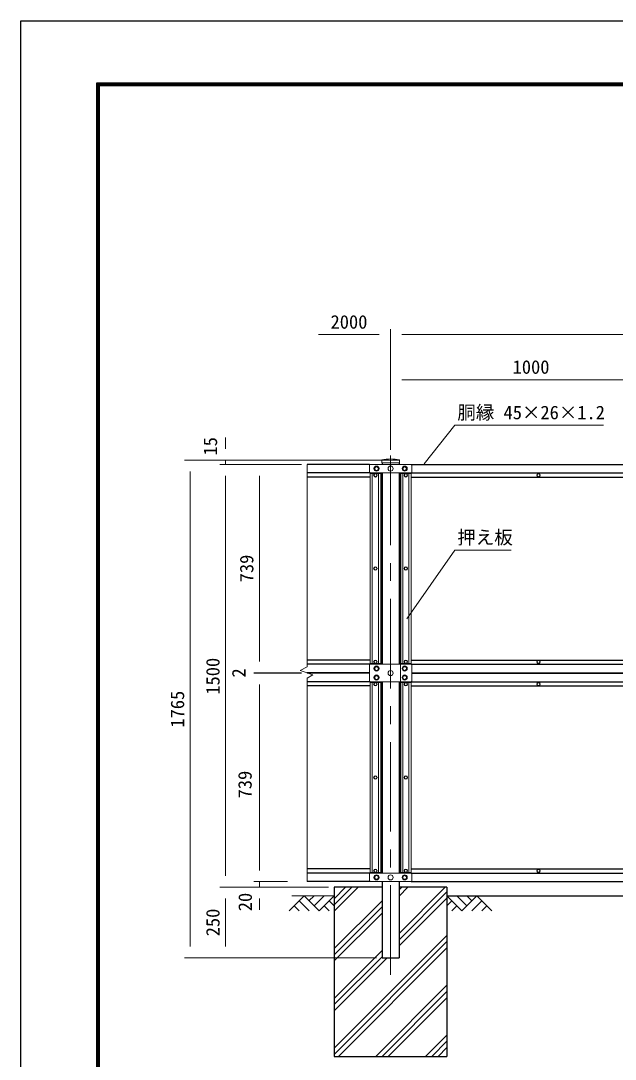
# Model space of a CAD drawing. Units: millimetres, scale not verified. Extents: x -4200 to 4200, y -2970 to 2970.
# Drawn here: x -4200 to -2090, y -714 to 2970 of the extents above; entities that cross this region are included whole.
import ezdxf
from ezdxf.enums import TextEntityAlignment as Align

# ---------------------------------------------------------------- set-up
doc = ezdxf.new("R2010")
doc.units = ezdxf.units.MM
doc.header["$LTSCALE"] = 10
doc.linetypes.add('USER1', pattern=[50.8, 31.75, -6.35, 6.35, -6.35])
for name, color, linetype, lineweight in [('0-0_D-TTL', 7, 'Continuous', 25), ('0-2_D-STR1', 1, 'Continuous', 25), ('0-3_D-STR3', 3, 'Continuous', 13), ('0-4_D-BMK', 2, 'USER1', 13), ('0-5_D-STR-DIM', 7, 'Continuous', 13), ('0-8_D-STR4', 7, 'Continuous', 25), ('0-9_D-DCR-HCH', 7, 'Continuous', 13), ('0-A_D-BGD', 7, 'Continuous', 25), ('0-B_D-STR-TXT', 7, 'Continuous', 13)]:
    doc.layers.add(name, color=color, linetype=linetype, lineweight=lineweight)
doc.styles.add('ＭＳ ゴシック', font='')
doc.styles.get('ＭＳ ゴシック').set_extended_font_data('MS Gothic')

msp = doc.modelspace()

# ---------------------------------------------------------------- linework, layer by layer
at = {"layer": '0-0_D-TTL', "color": 2}
msp.add_lwpolyline([(-4200, 2970), (4200, 2970), (4200, -2970), (-4200, -2970)], close=True, dxfattribs=at)
at = {"layer": '0-0_D-TTL'}
for points in [[(-3930, 2750), (3930, 2750), (3930, -2750), (-3930, -2750)], [(-3927.5, 2747.5), (3927.5, 2747.5), (3927.5, -2747.5), (-3927.5, -2747.5)], [(-3925, 2745), (3925, 2745), (3925, -2745), (-3925, -2745)], [(-3922.5, 2742.5), (3922.5, 2742.5), (3922.5, -2742.5), (-3922.5, -2742.5)], [(-3920, 2740), (3920, 2740), (3920, -2740), (-3920, -2740)]]:
    msp.add_lwpolyline(points, close=True, dxfattribs=at)
at = {"layer": '0-2_D-STR1'}
for p, q in [((-2917.51, 1401.51), (-2917.51, 1396.3)), ((-2857.01, 1401.51), (-2857.01, 1396.3)), ((-2962.26, 1396.3), (-3183.08, 1396.3)), ((-2960.26, 1366.3), (-3183.08, 1366.3)), ((-2960.26, 1366.3), (-3183.08, 1366.3)), ((-2922.26, 1366.3), (-2922.26, 687.3)), ((-2917.51, 1366.3), (-2917.51, 687.3)), ((-2857.01, 1366.3), (-2857.01, 687.3)), ((-2852.26, 1366.3), (-2852.26, 687.3)), ((-2814.26, 1396.3), (-960.26, 1396.3)), ((-2814.26, 1366.3), (-960.26, 1366.3)), ((-2960.26, 1351.3), (-3183.08, 1351.3)), ((-2814.26, 1351.3), (-1906.26, 1351.3)), ((-2960.26, 702.3), (-3183.08, 702.3)), ((-2814.26, 702.3), (-1906.26, 702.3)), ((-2960.26, 687.3), (-3183.08, 687.3)), ((-2960.26, 687.3), (-3183.08, 687.3)), ((-2814.26, 687.3), (-960.26, 687.3)), ((-2962.26, 657.3), (-3183.08, 657.3)), ((-2962.26, 655.3), (-3183.08, 655.3)), ((-2812.26, 657.3), (-962.26, 657.3)), ((-2812.26, 655.3), (-962.26, 655.3)), ((-2960.26, 625.3), (-3183.08, 625.3)), ((-2960.26, 625.3), (-3183.08, 625.3)), ((-2960.26, 610.3), (-3183.08, 610.3)), ((-2922.26, 625.3), (-2922.26, -53.7)), ((-2917.51, 625.3), (-2917.51, -53.7)), ((-2857.01, 625.3), (-2857.01, -53.7)), ((-2852.26, 625.3), (-2852.26, -53.7)), ((-2814.26, 625.3), (-960.26, 625.3)), ((-2814.26, 610.3), (-1906.26, 610.3)), ((-2960.26, -38.7), (-3183.08, -38.7)), ((-2960.26, -53.7), (-3183.08, -53.7)), ((-2960.26, -53.7), (-3183.08, -53.7)), ((-2814.26, -38.7), (-1906.26, -38.7)), ((-2814.26, -53.7), (-960.26, -53.7)), ((-2960.27, -83.7), (-3183.08, -83.7)), ((-2857.01, -83.7), (-2857.01, -353.7)), ((-2814.25, -83.7), (-960.26, -83.7))]:
    msp.add_line(p, q, dxfattribs=at)
msp.add_lwpolyline([(-2917.51, -83.7), (-2917.51, -353.7), (-2857.01, -353.7)], dxfattribs=at)
at = {"layer": '0-3_D-STR3'}
for p, q in [((-2918.71, 1401.51), (-2918.71, 1412.38)), ((-2918.71, 1401.51), (-2855.81, 1401.51)), ((-2917.51, 1411.3), (-2857.01, 1411.3)), ((-2855.81, 1401.51), (-2855.81, 1412.38)), ((-2962.26, 1394.3), (-2962.26, 1368.3)), ((-2960.26, 1396.3), (-2814.26, 1396.3)), ((-2960.26, 1366.3), (-2814.26, 1366.3)), ((-2960.26, 1364.05), (-2960.26, 689.55)), ((-2960.26, 1364.05), (-2922.26, 1364.05)), ((-2952.26, 1364.05), (-2952.26, 689.55)), ((-2930.26, 1364.05), (-2930.26, 689.55)), ((-2922.26, 1364.05), (-2922.26, 689.55)), ((-2852.26, 1364.05), (-2814.26, 1364.05)), ((-2852.26, 1364.05), (-2852.26, 689.55)), ((-2844.26, 1364.05), (-2844.26, 689.55)), ((-2822.26, 1364.05), (-2822.26, 689.55)), ((-2814.26, 1364.05), (-2814.26, 689.55)), ((-2812.26, 1394.3), (-2812.26, 1368.3)), ((-2962.26, 685.3), (-2962.26, 627.3)), ((-2922.26, 689.55), (-2960.26, 689.55)), ((-2960.26, 687.3), (-2814.26, 687.3)), ((-2852.26, 689.55), (-2814.26, 689.55)), ((-2852.26, 625.3), (-2852.26, 687.3)), ((-2812.26, 685.3), (-2812.26, 627.3)), ((-2960.26, 625.3), (-2814.26, 625.3)), ((-2960.26, 623.05), (-2960.26, -51.45)), ((-2960.26, 623.05), (-2922.26, 623.05)), ((-2952.26, 623.05), (-2952.26, -51.45)), ((-2930.26, 623.05), (-2930.26, -51.45)), ((-2922.26, 623.05), (-2922.26, -51.45)), ((-2852.26, 623.05), (-2814.26, 623.05)), ((-2852.26, 623.05), (-2852.26, -51.45)), ((-2844.26, 623.05), (-2844.26, -51.45)), ((-2822.26, 623.05), (-2822.26, -51.45)), ((-2814.26, 623.05), (-2814.26, -51.45)), ((-2962.26, -55.7), (-2962.26, -81.7)), ((-2922.26, -51.45), (-2960.26, -51.45)), ((-2960.26, -53.7), (-2814.26, -53.7)), ((-2852.26, -51.45), (-2814.26, -51.45)), ((-2812.26, -55.7), (-2812.26, -81.7)), ((-2960.26, -83.7), (-2814.26, -83.7))]:
    msp.add_line(p, q, dxfattribs=at)
for points in [[(-2929.76, 1381.3), (-2933.5, 1387.8), (-2941.02, 1387.8), (-2944.76, 1381.3), (-2941.02, 1374.8), (-2933.5, 1374.8)], [(-2829.76, 1381.3), (-2833.5, 1387.8), (-2841.02, 1387.8), (-2844.76, 1381.3), (-2841.02, 1374.8), (-2833.5, 1374.8)], [(-2935.49, 1357.8), (-2938.37, 1362.8), (-2944.15, 1362.8), (-2947.03, 1357.8), (-2944.15, 1352.8), (-2938.37, 1352.8)], [(-2839.03, 1357.8), (-2836.15, 1362.8), (-2830.37, 1362.8), (-2827.49, 1357.8), (-2830.37, 1352.8), (-2836.15, 1352.8)], [(-2356.49, 1357.8), (-2359.37, 1362.8), (-2365.15, 1362.8), (-2368.03, 1357.8), (-2365.15, 1352.8), (-2359.37, 1352.8)], [(-2947.03, 1026.8), (-2944.15, 1031.8), (-2938.37, 1031.8), (-2935.49, 1026.8), (-2938.37, 1021.8), (-2944.15, 1021.8)], [(-2839.03, 1026.8), (-2836.15, 1031.8), (-2830.37, 1031.8), (-2827.49, 1026.8), (-2830.37, 1021.8), (-2836.15, 1021.8)], [(-2935.49, 695.8), (-2938.37, 700.8), (-2944.15, 700.8), (-2947.03, 695.8), (-2944.15, 690.8), (-2938.37, 690.8)], [(-2839.03, 695.8), (-2836.15, 700.8), (-2830.37, 700.8), (-2827.49, 695.8), (-2830.37, 690.8), (-2836.15, 690.8)], [(-2356.49, 695.8), (-2359.37, 700.8), (-2365.15, 700.8), (-2368.03, 695.8), (-2365.15, 690.8), (-2359.37, 690.8)], [(-2929.76, 672.3), (-2933.5, 678.8), (-2941.02, 678.8), (-2944.76, 672.3), (-2941.02, 665.8), (-2933.5, 665.8)], [(-2844.76, 672.3), (-2841.02, 678.8), (-2833.5, 678.8), (-2829.76, 672.3), (-2833.5, 665.8), (-2841.02, 665.8)], [(-2929.76, 640.3), (-2933.5, 646.8), (-2941.02, 646.8), (-2944.76, 640.3), (-2941.02, 633.8), (-2933.5, 633.8)], [(-2844.76, 640.3), (-2841.02, 646.8), (-2833.5, 646.8), (-2829.76, 640.3), (-2833.5, 633.8), (-2841.02, 633.8)], [(-2935.49, 616.8), (-2938.37, 621.8), (-2944.15, 621.8), (-2947.03, 616.8), (-2944.15, 611.8), (-2938.37, 611.8)], [(-2839.03, 616.8), (-2836.15, 621.8), (-2830.37, 621.8), (-2827.49, 616.8), (-2830.37, 611.8), (-2836.15, 611.8)], [(-2356.49, 616.8), (-2359.37, 621.8), (-2365.15, 621.8), (-2368.03, 616.8), (-2365.15, 611.8), (-2359.37, 611.8)], [(-2935.49, 285.8), (-2938.37, 290.8), (-2944.15, 290.8), (-2947.03, 285.8), (-2944.15, 280.8), (-2938.37, 280.8)], [(-2839.03, 285.8), (-2836.15, 290.8), (-2830.37, 290.8), (-2827.49, 285.8), (-2830.37, 280.8), (-2836.15, 280.8)], [(-2935.49, -45.2), (-2938.37, -40.2), (-2944.15, -40.2), (-2947.03, -45.2), (-2944.15, -50.2), (-2938.37, -50.2)], [(-2929.76, -68.7), (-2933.5, -62.2), (-2941.02, -62.2), (-2944.76, -68.7), (-2941.02, -75.2), (-2933.5, -75.2)], [(-2829.76, -68.7), (-2833.5, -62.2), (-2841.02, -62.2), (-2844.76, -68.7), (-2841.02, -75.2), (-2833.5, -75.2)], [(-2839.03, -45.2), (-2836.15, -40.2), (-2830.37, -40.2), (-2827.49, -45.2), (-2830.37, -50.2), (-2836.15, -50.2)], [(-2356.49, -45.2), (-2359.37, -40.2), (-2365.15, -40.2), (-2368.03, -45.2), (-2365.15, -50.2), (-2359.37, -50.2)]]:
    msp.add_lwpolyline(points, close=True, dxfattribs=at)
for centre, radius in [((-2941.26, 1357.8), 6.25), ((-2937.26, 1381.3), 9), ((-2937.26, 1381.3), 6.5), ((-2887.26, 1381.3), 9), ((-2837.26, 1381.3), 9), ((-2837.26, 1381.3), 6.5), ((-2833.26, 1357.8), 6.25), ((-2362.26, 1357.8), 6.25), ((-2941.26, 1357.8), 5), ((-2833.26, 1357.8), 5), ((-2362.26, 1357.8), 5), ((-2941.26, 1026.8), 6.25), ((-2941.26, 1026.8), 5), ((-2833.26, 1026.8), 6.25), ((-2833.26, 1026.8), 5), ((-2941.26, 695.8), 6.25), ((-2941.26, 695.8), 5), ((-2833.26, 695.8), 6.25), ((-2833.26, 695.8), 5), ((-2362.26, 695.8), 6.25), ((-2362.26, 695.8), 5), ((-2937.26, 672.3), 9), ((-2937.26, 672.3), 6.5), ((-2887.26, 656.3), 9), ((-2837.26, 672.3), 9), ((-2837.26, 672.3), 6.5), ((-2937.26, 640.3), 9), ((-2937.26, 640.3), 6.5), ((-2837.26, 640.3), 9), ((-2837.26, 640.3), 6.5), ((-2941.26, 616.8), 6.25), ((-2941.26, 616.8), 5), ((-2833.26, 616.8), 6.25), ((-2833.26, 616.8), 5), ((-2362.26, 616.8), 6.25), ((-2362.26, 616.8), 5), ((-2941.26, 285.8), 6.25), ((-2941.26, 285.8), 5), ((-2833.26, 285.8), 6.25), ((-2833.26, 285.8), 5), ((-2941.26, -45.2), 6.25), ((-2941.26, -45.2), 5), ((-2937.26, -68.7), 9), ((-2937.26, -68.7), 6.5), ((-2887.26, -68.7), 9), ((-2837.26, -68.7), 9), ((-2837.26, -68.7), 6.5), ((-2833.26, -45.2), 6.25), ((-2833.26, -45.2), 5), ((-2362.26, -45.2), 6.25), ((-2362.26, -45.2), 5)]:
    msp.add_circle(centre, radius, dxfattribs=at)
for centre, radius, start, end in [((-2887.26, 1255.51), 160, 78.66399, 101.33601), ((-2960.26, 1394.3), 2, 90, 180), ((-2960.26, 1368.3), 2, 180, 270), ((-2814.26, 1394.3), 2, 0, 90), ((-2814.26, 1368.3), 2, 270, 0), ((-2960.26, 685.3), 2, 90, 180), ((-2814.26, 685.3), 2, 0, 90), ((-2960.26, 627.3), 2, 180, 270), ((-2814.26, 627.3), 2, 270, 0), ((-2960.26, -55.7), 2, 90, 180), ((-2814.26, -55.7), 2, 0, 90), ((-2960.26, -81.7), 2, 180, 270), ((-2814.26, -81.7), 2, 270, 0)]:
    msp.add_arc(centre, radius, start, end, dxfattribs=at)
at = {"layer": '0-4_D-BMK'}
msp.add_line((-2887.26, 1427.43), (-2887.26, -431.87), dxfattribs=at)
at = {"layer": '0-5_D-STR-DIM'}
for p, q in [((-2927.26, 1856.62), (-3143.08, 1856.62)), ((-2887.26, 1447.43), (-2887.26, 1876.62)), ((-2887.26, 1655.82), (-2887.26, 1876.62)), ((-2847.26, 1856.62), (-927.26, 1856.62)), ((-2887.26, 1447.43), (-2887.26, 1716.62)), ((-2847.26, 1696.62), (-1927.26, 1696.62)), ((-3473.08, 1451.3), (-3473.08, 1491.3)), ((-2907.26, 1411.3), (-3618.75, 1411.3)), ((-2907.26, 1411.3), (-3493.08, 1411.3)), ((-3473.08, 1396.3), (-3473.08, 1411.3)), ((-3598.75, -313.7), (-3598.75, 1371.3)), ((-3203.08, 1396.3), (-3493.08, 1396.3)), ((-3203.08, 1396.3), (-3493.08, 1396.3)), ((-3203.08, 1396.3), (-3373.08, 1396.3)), ((-3183.08, 1396.3), (-3183.08, 678.3)), ((-3473.08, 1356.3), (-3473.08, -63.7)), ((-3473.08, 1356.3), (-3473.08, 1316.3)), ((-3353.08, 697.3), (-3353.08, 1356.3)), ((-3353.08, 697.3), (-3353.08, 737.3)), ((-3203.08, 657.3), (-3373.08, 657.3)), ((-3203.08, 657.3), (-3373.08, 657.3)), ((-3203.08, 655.3), (-3373.08, 655.3)), ((-3203.08, 655.3), (-3373.08, 655.3)), ((-3353.08, 657.3), (-3353.08, 655.3)), ((-3183.08, 638.35), (-3183.08, -83.7)), ((-3353.08, 615.3), (-3353.08, -43.7)), ((-3353.08, 615.3), (-3353.08, 575.3)), ((-3353.08, -43.7), (-3353.08, -3.7)), ((-3107.26, -103.7), (-3493.08, -103.7)), ((-3107.26, -103.7), (-3493.08, -103.7)), ((-3253.08, -83.7), (-3373.08, -83.7)), ((-3253.08, -83.7), (-3373.08, -83.7)), ((-3107.26, -103.7), (-3373.08, -103.7)), ((-3353.08, -83.7), (-3353.08, -103.7)), ((-3473.08, -313.7), (-3473.08, -143.7)), ((-3353.08, -143.7), (-3353.08, -183.7)), ((-2937.51, -353.7), (-3618.75, -353.7)), ((-2987.51, -353.7), (-3493.08, -353.7))]:
    msp.add_line(p, q, dxfattribs=at)
msp.add_lwpolyline([(-3183.08, 638.35), (-3163.04, 649.93), (-3208.76, 664.66), (-3183.08, 678.3)], dxfattribs=at)
at = {"layer": '0-8_D-STR4'}
for p, q in [((-3087.26, -103.7), (-3087.26, -703.7)), ((-2917.51, -103.7), (-3087.26, -103.7)), ((-2687.26, -103.7), (-2857.01, -103.7)), ((-2687.26, -103.7), (-2687.26, -703.7)), ((-3087.26, -703.7), (-2687.26, -703.7))]:
    msp.add_line(p, q, dxfattribs=at)
at = {"layer": '0-9_D-DCR-HCH'}
for p, q in [((-3087.26, -188.4), (-3002.56, -103.7)), ((-3087.26, -166.31), (-3024.66, -103.7)), ((-3087.26, -144.21), (-3046.75, -103.7)), ((-2857.01, -134.93), (-2825.78, -103.7)), ((-2857.01, -112.83), (-2847.88, -103.7)), ((-2857.01, -267.51), (-2693.2, -103.7)), ((-3194.54, -133.7), (-3247.75, -186.91)), ((-3237.26, -133.7), (-3087.26, -133.7)), ((-3194.54, -133.7), (-3141.33, -186.91)), ((-3176.89, -151.53), (-3159.06, -133.7)), ((-3159.06, -169.18), (-3123.59, -133.7)), ((-3141.33, -186.91), (-3088.11, -133.7)), ((-2857.01, -289.61), (-2687.26, -119.86)), ((-2857.01, -311.71), (-2687.26, -141.96)), ((-2634.05, -186.91), (-2687.26, -133.7)), ((-2616.31, -169.18), (-2651.79, -133.7)), ((-2580.84, -133.7), (-2634.05, -186.91)), ((-2598.48, -151.53), (-2616.31, -133.7)), ((-2580.84, -133.7), (-2527.62, -186.91)), ((-3230.01, -169.18), (-3212.19, -186.91)), ((-3212.27, -151.44), (-3176.64, -186.91)), ((-3123.59, -169.18), (-3105.77, -186.91)), ((-3105.85, -151.44), (-3088.11, -169.1)), ((-3087.26, -320.99), (-2917.51, -151.24)), ((-3087.26, -343.08), (-2917.51, -173.33)), ((-2669.52, -151.44), (-2687.26, -169.1)), ((-2651.79, -169.18), (-2669.6, -186.91)), ((-2563.1, -151.44), (-2598.74, -186.91)), ((-2545.36, -169.18), (-2563.18, -186.91)), ((-3087.26, -365.18), (-2917.51, -195.43)), ((-3087.26, -674.54), (-2687.26, -274.54)), ((-3087.26, -696.64), (-2687.26, -296.64)), ((-3087.26, -497.76), (-2917.51, -328.01)), ((-3072.23, -703.7), (-2687.26, -318.73)), ((-3087.26, -519.86), (-2917.51, -350.11)), ((-3087.26, -541.96), (-2899.01, -353.7)), ((-2939.65, -703.7), (-2687.26, -451.32)), ((-2917.55, -703.7), (-2687.26, -473.41)), ((-2895.45, -703.7), (-2687.26, -495.51)), ((-2762.87, -703.7), (-2687.26, -628.09)), ((-2740.77, -703.7), (-2687.26, -650.19)), ((-2718.68, -703.7), (-2687.26, -672.29))]:
    msp.add_line(p, q, dxfattribs=at)
at = {"layer": '0-A_D-BGD'}
msp.add_line((-2687.26, -133.7), (-1087.26, -133.7), dxfattribs=at)
at = {"layer": '0-B_D-STR-TXT'}
for points in [[(-2131.23, 1535.49), (-2659.67, 1535.49), (-2768.28, 1398.82)], [(-2459.31, 1092.28), (-2659.67, 1092.28), (-2829.44, 848.64)]]:
    msp.add_lwpolyline(points, dxfattribs=at)

# ---------------------------------------------------------------- texts
at = {"layer": '0-5_D-STR-DIM', "style": 'ＭＳ ゴシック'}
for s, p in [('2000', (-3100.42, 1863.36)), ('1000', (-2454.16, 1703.36))]:
    msp.add_text(s, height=48.09, dxfattribs=at).set_placement(p, align=Align.BOTTOM_LEFT)
for s, p in [('15', (-3488.69, 1427.69)), ('739', (-3359.83, 977.95)), ('1500', (-3479.83, 579.4)), ('2', (-3387.83, 640.32)), ('1765', (-3605.5, 462.55)), ('739', (-3365.88, 211.49)), ('20', (-3365.18, -188.75)), ('250', (-3479.83, -277.7))]:
    msp.add_text(s, height=48.09, rotation=90, dxfattribs=at).set_placement(p, align=Align.BOTTOM_LEFT)
at = {"layer": '0-B_D-STR-TXT', "style": 'ＭＳ ゴシック'}
for s, p in [('胴縁 45×26×1.2', (-2650.22, 1542.09)), ('押え板', (-2650.47, 1099.13))]:
    msp.add_text(s, height=48.09, dxfattribs=at).set_placement(p, align=Align.BOTTOM_LEFT)

doc.saveas('drawing.dxf')
